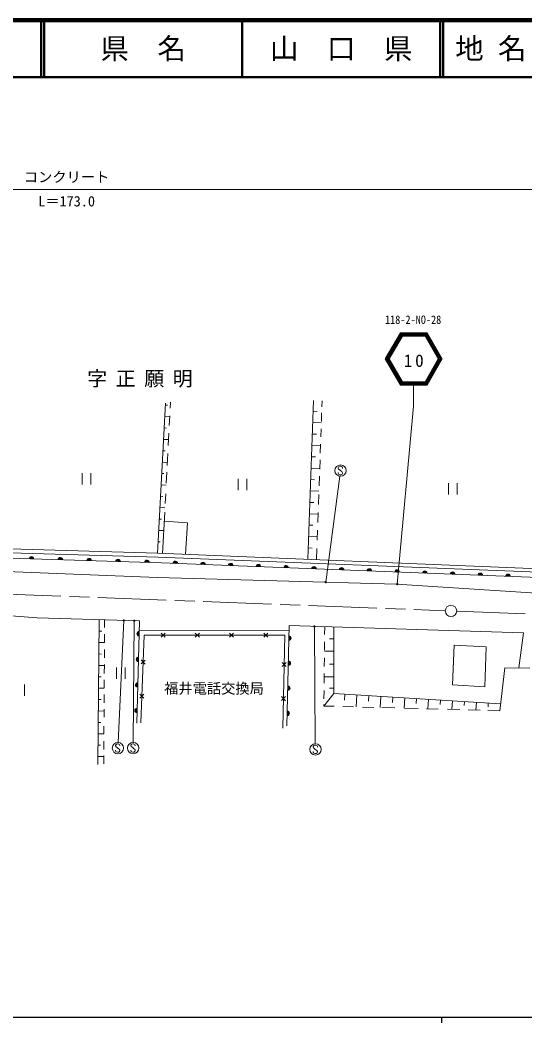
# Model space of a CAD drawing. Units: millimetres, scale not verified. Extents: x 40000 to 680000, y 20000 to 380000.
# Drawn here: x 294021 to 382616, y 204000 to 380000 of the extents above; entities that cross this region are included whole.
import ezdxf
from ezdxf.enums import TextEntityAlignment as Align

# ---------------------------------------------------------------- set-up
doc = ezdxf.new("R2010")
doc.units = ezdxf.units.MM
doc.header["$LTSCALE"] = 1000
doc.linetypes.add('CHAIN', pattern=[18.5, 12, -1.5, 3.5, -1.5])
for name, color, linetype, lineweight in [('M-TTL', 7, 'Continuous', 13), ('M-TTL-BAND', 7, 'Continuous', 25), ('M-TTL-FRAM', 7, 'Continuous', 13), ('M-TTL-LINE', 7, 'Continuous', 50), ('M-TTL-TXT', 7, 'Continuous', 13)]:
    doc.layers.add(name, color=color, linetype=linetype, lineweight=lineweight)
doc.styles.add('ＭＳ ゴシック', font='')
doc.styles.get('ＭＳ ゴシック').set_extended_font_data('MS Gothic')

# ---------------------------------------------------------------- blocks, each defined once
blk = doc.blocks.new('filled_dot')
at = {"color": 0, "linetype": 'Continuous', "lineweight": -2, "const_width": 1.25}
blk.add_lwpolyline([(-0.625, 0, 1), (0.625, 0, 1)], format="xyb", close=True, dxfattribs=at)

msp = doc.modelspace()

# ---------------------------------------------------------------- linework, layer by layer
at = {"layer": 'M-TTL', "color": 2, "lineweight": 140}
msp.add_line((680000, 380000), (40000, 380000), dxfattribs=at)
at = {"layer": 'M-TTL'}
for p, q in [((319537, 312782), (318119, 286447)), ((319516, 312408), (319916, 312387)), ((320420, 312935), (320364, 311867)), ((345536, 313209), (344494, 285364)), ((347015, 313203), (346979, 312141)), ((319409, 310411), (320285, 310364)), ((320293, 310523), (320204, 308825)), ((345467, 311345), (346166, 311319)), ((346942, 311074), (346890, 309556)), ((319301, 308414), (319701, 308392)), ((345392, 309346), (346881, 309290)), ((346845, 308250), (346797, 306833)), ((319194, 306417), (320074, 306369)), ((320133, 307486), (320021, 305362)), ((345317, 307348), (346016, 307321)), ((345242, 305349), (346744, 305293)), ((346754, 305600), (346698, 303967)), ((319086, 304420), (319486, 304398)), ((319945, 303920), (319836, 301850)), ((345167, 303350), (345867, 303324)), ((346660, 302845), (346603, 301187)), ((318979, 302423), (319864, 302375)), ((345092, 301352), (346607, 301295)), ((304934, 298466), (304934, 300466)), ((306434, 300466), (306434, 298466)), ((318871, 300426), (319271, 300404)), ((319773, 300663), (319671, 298722)), ((332310, 297475), (332310, 299475)), ((333810, 299475), (333810, 297475)), ((345018, 299353), (345717, 299327)), ((346560, 299937), (346503, 298278)), ((318764, 298428), (319653, 298381)), ((369226, 296753), (369226, 298753)), ((370726, 298753), (370726, 296753)), ((318656, 296431), (319056, 296410)), ((319574, 296878), (319483, 295154)), ((344943, 297355), (346469, 297297)), ((346450, 296727), (346389, 294964)), ((318549, 294434), (319442, 294386)), ((344868, 295356), (345567, 295330)), ((318441, 292437), (318841, 292416)), ((319403, 293644), (319022, 286410)), ((344793, 293357), (346332, 293300)), ((346341, 293551), (346281, 291800)), ((318334, 290440), (319232, 290392)), ((319319, 292047), (323401, 291790)), ((323401, 291790), (323072, 286243)), ((344718, 291359), (345418, 291333)), ((346235, 290470), (346175, 288714)), ((217547, 288660), (318240, 285731)), ((222354, 289179), (318121, 286447)), ((344644, 289360), (346195, 289302)), ((217436, 287843), (318824, 284740)), ((318626, 288421), (318226, 288443)), ((345268, 287335), (344569, 287362)), ((346126, 287271), (346058, 285299)), ((318121, 286447), (387787, 283586)), ((318240, 285731), (387454, 282990)), ((267790, 284184), (318076, 282162)), ((318824, 284740), (387479, 282063)), ((318076, 282162), (360101, 281023)), ((360101, 281023), (386482, 279300)), ((291729, 275512), (297028, 275066)), ((297028, 275066), (314988, 274550)), ((307911, 274753), (307683, 249347)), ((308858, 274726), (308850, 273398)), ((314988, 274550), (314489, 256595)), ((314940, 272818), (341222, 272844)), ((340851, 256159), (341242, 273723)), ((341242, 273723), (382338, 272472)), ((347482, 273533), (347467, 272164)), ((349106, 273483), (349106, 261830)), ((308343, 272743), (307893, 272747)), ((308843, 272200), (308834, 270767)), ((315225, 256670), (315799, 272040)), ((315799, 272040), (340459, 272078)), ((319483, 271692), (318775, 272398)), ((318776, 271691), (319482, 272399)), ((325483, 271702), (324775, 272408)), ((324776, 271700), (325482, 272409)), ((331483, 271711), (330775, 272417)), ((330776, 271710), (331482, 272418)), ((337483, 271720), (336775, 272426)), ((336776, 271719), (337482, 272427)), ((340459, 272078), (340153, 255753)), ((349106, 271437), (348306, 271437)), ((382338, 272472), (381521, 266302)), ((307875, 270747), (308834, 270739)), ((308826, 269558), (308817, 268068)), ((347453, 270874), (347437, 269427)), ((370194, 270281), (369882, 263364)), ((375837, 270021), (370194, 270281)), ((375603, 263000), (375837, 270021)), ((307857, 268748), (308307, 268744)), ((315990, 267693), (315257, 267013)), ((315964, 266987), (315284, 267720)), ((347423, 268102), (347407, 266566)), ((347435, 269237), (349106, 269237)), ((307839, 266748), (308809, 266739)), ((308810, 266889), (308800, 265304)), ((310960, 264382), (310960, 266382)), ((312460, 266382), (312460, 264382)), ((340002, 266568), (340722, 267262)), ((340015, 267275), (340709, 266555)), ((349106, 266987), (348306, 266987)), ((378184, 258793), (379084, 266344)), ((379084, 266344), (383484, 266269)), ((307821, 264748), (308271, 264744)), ((308793, 264219), (308784, 262832)), ((347393, 265305), (347375, 263640)), ((349106, 264737), (347387, 264737)), ((294771, 263382), (294771, 261382)), ((307803, 262748), (308784, 262739)), ((347361, 262319), (347345, 260851)), ((349106, 262737), (348306, 262737)), ((369882, 263364), (375603, 263000)), ((307785, 260748), (308235, 260744)), ((308777, 261621), (308768, 260187)), ((315767, 261697), (315034, 261017)), ((315740, 260991), (315060, 261724)), ((339890, 260569), (340610, 261263)), ((339903, 261276), (340597, 260556)), ((349106, 261830), (347331, 259618)), ((349106, 261830), (378325, 259982)), ((351034, 261708), (350967, 260647)), ((353130, 261576), (352996, 259467)), ((355226, 261443), (355163, 260454)), ((357321, 261310), (357198, 259355)), ((359417, 261178), (359359, 260262)), ((361513, 261045), (361399, 259242)), ((363609, 260913), (363556, 260069)), ((365705, 260780), (365600, 259130)), ((367800, 260647), (367752, 259877)), ((369896, 260515), (369802, 259018)), ((307767, 258748), (308759, 258739)), ((308761, 259071), (308752, 257673)), ((347334, 259870), (347331, 259618)), ((347331, 259618), (349160, 259570)), ((350643, 259530), (352520, 259480)), ((354125, 259437), (356078, 259385)), ((357531, 259346), (359810, 259285)), ((361483, 259240), (363899, 259175)), ((365354, 259136), (367370, 259083)), ((369012, 259039), (371213, 258980)), ((371992, 260382), (371948, 259685)), ((372668, 258941), (374762, 258885)), ((374088, 260250), (374003, 258905)), ((376088, 258849), (378184, 258793)), ((376144, 259492), (376184, 260117)), ((307749, 256748), (308199, 256744)), ((308742, 256061), (308734, 254764)), ((307731, 254748), (308734, 254739)), ((308726, 253462), (308717, 251973)), ((307713, 252748), (308163, 252744)), ((307695, 250748), (308709, 250739)), ((308711, 250949), (308701, 249454))]:
    msp.add_line(p, q, dxfattribs=at)
for centre, radius, start, end in [((296012, 285438), 400, 358.24737, 178.24737), ((296012, 285438), 400, 358.24737, 178.24737), ((296012, 285438), 350, 358.24737, 178.24737), ((296012, 285438), 300, 358.24737, 178.24737), ((296012, 285438), 250, 358.24737, 178.24737), ((296012, 285438), 200, 358.24737, 178.24737), ((296012, 285438), 150, 358.24737, 178.24737), ((296012, 285438), 100, 358.24737, 178.24737), ((296012, 285438), 50, 358.24737, 178.24737), ((301081, 285283), 400, 358.24737, 178.24737), ((301081, 285283), 400, 358.24737, 178.24737), ((301081, 285283), 350, 358.24737, 178.24737), ((301081, 285283), 300, 358.24737, 178.24737), ((301081, 285283), 250, 358.24737, 178.24737), ((301081, 285283), 200, 358.24737, 178.24737), ((301081, 285283), 150, 358.24737, 178.24737), ((301081, 285283), 100, 358.24737, 178.24737), ((301081, 285283), 50, 358.24737, 178.24737), ((306151, 285128), 400, 358.24737, 178.24737), ((306151, 285128), 400, 358.24737, 178.24737), ((306151, 285128), 350, 358.24737, 178.24737), ((306151, 285128), 300, 358.24737, 178.24737), ((306151, 285128), 250, 358.24737, 178.24737), ((306151, 285128), 200, 358.24737, 178.24737), ((306151, 285128), 150, 358.24737, 178.24737), ((306151, 285128), 100, 358.24737, 178.24737), ((306151, 285128), 50, 358.24737, 178.24737), ((311220, 284973), 400, 358.24737, 178.24737), ((311220, 284973), 400, 358.24737, 178.24737), ((311220, 284973), 350, 358.24737, 178.24737), ((311220, 284973), 300, 358.24737, 178.24737), ((311220, 284973), 250, 358.24737, 178.24737), ((311220, 284973), 200, 358.24737, 178.24737), ((311220, 284973), 150, 358.24737, 178.24737), ((316289, 284818), 400, 358.24737, 178.24737), ((316289, 284818), 400, 358.24737, 178.24737), ((316289, 284818), 350, 358.24737, 178.24737), ((311220, 284973), 100, 358.24737, 178.24737), ((311220, 284973), 50, 358.24737, 178.24737), ((316289, 284818), 300, 358.24737, 178.24737), ((316289, 284818), 250, 358.24737, 178.24737), ((316289, 284818), 200, 358.24737, 178.24737), ((316289, 284818), 150, 358.24737, 178.24737), ((316289, 284818), 100, 358.24737, 178.24737), ((316289, 284818), 50, 358.24737, 178.24737), ((321257, 284645), 400, 357.76688, 177.76688), ((321257, 284645), 400, 357.76688, 177.76688), ((321257, 284645), 350, 357.76688, 177.76688), ((321257, 284645), 300, 357.76688, 177.76688), ((321257, 284645), 250, 357.76688, 177.76688), ((321257, 284645), 200, 357.76688, 177.76688), ((321257, 284645), 150, 357.76688, 177.76688), ((321257, 284645), 100, 357.76688, 177.76688), ((321257, 284645), 50, 357.76688, 177.76688), ((326123, 284456), 400, 357.76688, 177.76688), ((326123, 284456), 400, 357.76688, 177.76688), ((326123, 284456), 350, 357.76688, 177.76688), ((326123, 284456), 300, 357.76688, 177.76688), ((326123, 284456), 250, 357.76688, 177.76688), ((326123, 284456), 200, 357.76688, 177.76688), ((326123, 284456), 150, 357.76688, 177.76688), ((326123, 284456), 100, 357.76688, 177.76688), ((326123, 284456), 50, 357.76688, 177.76688), ((330989, 284266), 400, 357.76688, 177.76688), ((330989, 284266), 400, 357.76688, 177.76688), ((330989, 284266), 350, 357.76688, 177.76688), ((330989, 284266), 300, 357.76688, 177.76688), ((330989, 284266), 250, 357.76688, 177.76688), ((330989, 284266), 200, 357.76688, 177.76688), ((330989, 284266), 150, 357.76688, 177.76688), ((330989, 284266), 100, 357.76688, 177.76688), ((330989, 284266), 50, 357.76688, 177.76688), ((335855, 284076), 400, 357.76688, 177.76688), ((335855, 284076), 400, 357.76688, 177.76688), ((335855, 284076), 350, 357.76688, 177.76688), ((335855, 284076), 300, 357.76688, 177.76688), ((335855, 284076), 250, 357.76688, 177.76688), ((335855, 284076), 200, 357.76688, 177.76688), ((335855, 284076), 150, 357.76688, 177.76688), ((335855, 284076), 100, 357.76688, 177.76688), ((335855, 284076), 50, 357.76688, 177.76688), ((340721, 283886), 400, 357.76688, 177.76688), ((340721, 283886), 400, 357.76688, 177.76688), ((340721, 283886), 350, 357.76688, 177.76688), ((340721, 283886), 300, 357.76688, 177.76688), ((340721, 283886), 250, 357.76688, 177.76688), ((340721, 283886), 200, 357.76688, 177.76688), ((340721, 283886), 150, 357.76688, 177.76688), ((340721, 283886), 100, 357.76688, 177.76688), ((340721, 283886), 50, 357.76688, 177.76688), ((345587, 283697), 400, 357.76688, 177.76688), ((345587, 283697), 400, 357.76688, 177.76688), ((345587, 283697), 350, 357.76688, 177.76688), ((345587, 283697), 300, 357.76688, 177.76688), ((345587, 283697), 250, 357.76688, 177.76688), ((345587, 283697), 200, 357.76688, 177.76688), ((345587, 283697), 150, 357.76688, 177.76688), ((345587, 283697), 100, 357.76688, 177.76688), ((345587, 283697), 50, 357.76688, 177.76688), ((350453, 283507), 400, 357.76688, 177.76688), ((350453, 283507), 400, 357.76688, 177.76688), ((350453, 283507), 350, 357.76688, 177.76688), ((350453, 283507), 300, 357.76688, 177.76688), ((350453, 283507), 250, 357.76688, 177.76688), ((350453, 283507), 200, 357.76688, 177.76688), ((350453, 283507), 150, 357.76688, 177.76688), ((350453, 283507), 100, 357.76688, 177.76688), ((350453, 283507), 50, 357.76688, 177.76688), ((355319, 283317), 400, 357.76688, 177.76688), ((355319, 283317), 400, 357.76688, 177.76688), ((355319, 283317), 350, 357.76688, 177.76688), ((355319, 283317), 300, 357.76688, 177.76688), ((355319, 283317), 250, 357.76688, 177.76688), ((355319, 283317), 200, 357.76688, 177.76688), ((355319, 283317), 150, 357.76688, 177.76688), ((355319, 283317), 100, 357.76688, 177.76688), ((355319, 283317), 50, 357.76688, 177.76688), ((360185, 283127), 400, 357.76688, 177.76688), ((360185, 283127), 400, 357.76688, 177.76688), ((360185, 283127), 350, 357.76688, 177.76688), ((360185, 283127), 300, 357.76688, 177.76688), ((360185, 283127), 250, 357.76688, 177.76688), ((360185, 283127), 200, 357.76688, 177.76688), ((360185, 283127), 150, 357.76688, 177.76688), ((360185, 283127), 100, 357.76688, 177.76688), ((360185, 283127), 50, 357.76688, 177.76688), ((365051, 282938), 400, 357.76688, 177.76688), ((365051, 282938), 400, 357.76688, 177.76688), ((365051, 282938), 350, 357.76688, 177.76688), ((365051, 282938), 300, 357.76688, 177.76688), ((365051, 282938), 250, 357.76688, 177.76688), ((365051, 282938), 200, 357.76688, 177.76688), ((365051, 282938), 150, 357.76688, 177.76688), ((365051, 282938), 100, 357.76688, 177.76688), ((365051, 282938), 50, 357.76688, 177.76688), ((369917, 282748), 400, 357.76688, 177.76688), ((369917, 282748), 400, 357.76688, 177.76688), ((369917, 282748), 350, 357.76688, 177.76688), ((369917, 282748), 300, 357.76688, 177.76688), ((369917, 282748), 250, 357.76688, 177.76688), ((369917, 282748), 200, 357.76688, 177.76688), ((369917, 282748), 150, 357.76688, 177.76688), ((369917, 282748), 100, 357.76688, 177.76688), ((369917, 282748), 50, 357.76688, 177.76688), ((374783, 282558), 400, 357.76688, 177.76688), ((374783, 282558), 400, 357.76688, 177.76688), ((374783, 282558), 350, 357.76688, 177.76688), ((374783, 282558), 300, 357.76688, 177.76688), ((374783, 282558), 250, 357.76688, 177.76688), ((374783, 282558), 200, 357.76688, 177.76688), ((374783, 282558), 150, 357.76688, 177.76688), ((374783, 282558), 100, 357.76688, 177.76688), ((374783, 282558), 50, 357.76688, 177.76688), ((379649, 282368), 400, 357.76688, 177.76688), ((379649, 282368), 400, 357.76688, 177.76688), ((379649, 282368), 350, 357.76688, 177.76688), ((379649, 282368), 300, 357.76688, 177.76688), ((379649, 282368), 250, 357.76688, 177.76688), ((379649, 282368), 200, 357.76688, 177.76688), ((379649, 282368), 150, 357.76688, 177.76688), ((379649, 282368), 100, 357.76688, 177.76688), ((379649, 282368), 50, 357.76688, 177.76688), ((314926, 272305), 400, 88.40886, 268.40886), ((314926, 272305), 400, 88.40886, 268.40886), ((314926, 272305), 350, 88.40886, 268.40886), ((314926, 272305), 300, 88.40886, 268.40886), ((314926, 272305), 250, 88.40886, 268.40886), ((314926, 272305), 200, 88.40886, 268.40886), ((314926, 272305), 150, 88.40886, 268.40886), ((314926, 272305), 100, 88.40886, 268.40886), ((314926, 272305), 50, 88.40886, 268.40886), ((341193, 271527), 400, 268.72466, 88.72466), ((341193, 271527), 400, 268.72466, 88.72466), ((341193, 271527), 350, 268.72466, 88.72466), ((341193, 271527), 300, 268.72466, 88.72466), ((341193, 271527), 250, 268.72466, 88.72466), ((341193, 271527), 200, 268.72466, 88.72466), ((341193, 271527), 150, 268.72466, 88.72466), ((341193, 271527), 100, 268.72466, 88.72466), ((341193, 271527), 50, 268.72466, 88.72466), ((314801, 267817), 400, 88.40886, 268.40886), ((314801, 267817), 400, 88.40886, 268.40886), ((314801, 267817), 350, 88.40886, 268.40886), ((314801, 267817), 300, 88.40886, 268.40886), ((314801, 267817), 250, 88.40886, 268.40886), ((314801, 267817), 200, 88.40886, 268.40886), ((314801, 267817), 150, 88.40886, 268.40886), ((314801, 267817), 100, 88.40886, 268.40886), ((314801, 267817), 50, 88.40886, 268.40886), ((341095, 267136), 400, 268.72466, 88.72466), ((341095, 267136), 400, 268.72466, 88.72466), ((341095, 267136), 350, 268.72466, 88.72466), ((341095, 267136), 300, 268.72466, 88.72466), ((341095, 267136), 250, 268.72466, 88.72466), ((341095, 267136), 200, 268.72466, 88.72466), ((341095, 267136), 150, 268.72466, 88.72466), ((341095, 267136), 100, 268.72466, 88.72466), ((341095, 267136), 50, 268.72466, 88.72466), ((314676, 263328), 400, 88.40886, 268.40886), ((314676, 263328), 400, 88.40886, 268.40886), ((314676, 263328), 350, 88.40886, 268.40886), ((314676, 263328), 300, 88.40886, 268.40886), ((314676, 263328), 250, 88.40886, 268.40886), ((314676, 263328), 200, 88.40886, 268.40886), ((314676, 263328), 150, 88.40886, 268.40886), ((314676, 263328), 100, 88.40886, 268.40886), ((314676, 263328), 50, 88.40886, 268.40886), ((340997, 262745), 400, 268.72466, 88.72466), ((340997, 262745), 400, 268.72466, 88.72466), ((340997, 262745), 350, 268.72466, 88.72466), ((340997, 262745), 300, 268.72466, 88.72466), ((340997, 262745), 250, 268.72466, 88.72466), ((340997, 262745), 200, 268.72466, 88.72466), ((340997, 262745), 150, 268.72466, 88.72466), ((340997, 262745), 100, 268.72466, 88.72466), ((340997, 262745), 50, 268.72466, 88.72466), ((314552, 258839), 400, 88.40886, 268.40886), ((314552, 258839), 400, 88.40886, 268.40886), ((314552, 258839), 350, 88.40886, 268.40886), ((314552, 258839), 300, 88.40886, 268.40886), ((314552, 258839), 250, 88.40886, 268.40886), ((314552, 258839), 200, 88.40886, 268.40886), ((314552, 258839), 150, 88.40886, 268.40886), ((314552, 258839), 100, 88.40886, 268.40886), ((314552, 258839), 50, 88.40886, 268.40886), ((340900, 258354), 400, 268.72466, 88.72466), ((340900, 258354), 400, 268.72466, 88.72466), ((340900, 258354), 350, 268.72466, 88.72466), ((340900, 258354), 300, 268.72466, 88.72466), ((340900, 258354), 250, 268.72466, 88.72466), ((340900, 258354), 200, 268.72466, 88.72466), ((340900, 258354), 150, 268.72466, 88.72466), ((340900, 258354), 100, 268.72466, 88.72466), ((340900, 258354), 50, 268.72466, 88.72466)]:
    msp.add_arc(centre, radius, start, end, dxfattribs=at)
at = {"layer": 'M-TTL-BAND'}
for p, q in [((40000, 205000), (579000, 205000)), ((368000, 205000), (368000, 204000))]:
    msp.add_line(p, q, dxfattribs=at)
at = {"layer": 'M-TTL-FRAM'}
for p, q in [((217436, 350239), (386948, 350239)), ((360761, 325138), (358105, 320538)), ((360847, 324988), (358278, 320538)), ((360934, 324838), (358451, 320538)), ((361020, 324688), (358624, 320538)), ((361107, 324538), (358798, 320538)), ((360761, 325138), (365453, 325138)), ((360847, 324988), (365367, 324988)), ((360934, 324838), (365280, 324838)), ((361020, 324688), (365194, 324688)), ((361107, 324538), (365107, 324538)), ((365107, 324538), (367416, 320538)), ((365194, 324688), (367590, 320538)), ((365280, 324838), (367763, 320538)), ((365367, 324988), (367936, 320538)), ((365453, 325138), (368109, 320538)), ((360761, 315938), (358105, 320538)), ((360847, 316088), (358278, 320538)), ((360934, 316238), (358451, 320538)), ((361020, 316388), (358624, 320538)), ((361107, 316538), (358798, 320538)), ((365107, 316538), (367416, 320538)), ((365194, 316388), (367590, 320538)), ((365280, 316238), (367763, 320538)), ((365367, 316088), (367936, 320538)), ((365453, 315938), (368109, 320538)), ((365453, 315938), (360761, 315938)), ((365367, 316088), (360847, 316088)), ((365280, 316238), (360934, 316238)), ((365194, 316388), (361020, 316388)), ((365107, 316538), (361107, 316538)), ((363058, 315938), (363058, 312239)), ((360201, 281016), (363058, 312239)), ((349980, 301630), (349856, 301446)), ((349856, 301446), (349859, 301314)), ((349859, 301314), (349922, 301185)), ((349922, 301185), (350177, 301004)), ((350172, 301696), (349980, 301630)), ((350293, 301694), (350172, 301696)), ((350177, 301004), (350306, 300872)), ((350543, 301575), (350293, 301694)), ((350606, 301443), (350543, 301575)), ((350606, 301314), (350606, 301443)), ((347659, 281360), (350131, 299942)), ((349859, 300466), (349856, 300588)), ((349898, 300364), (349859, 300466)), ((349982, 300253), (349898, 300364)), ((350169, 300193), (349982, 300253)), ((350304, 300193), (350169, 300193)), ((350404, 300222), (350304, 300193)), ((350306, 300872), (350485, 300756)), ((350546, 300314), (350404, 300222)), ((350485, 300756), (350612, 300556)), ((350606, 300445), (350546, 300314)), ((350612, 300556), (350606, 300445)), ((312224, 274629), (311247, 253231)), ((314061, 274576), (313884, 253240)), ((345674, 273588), (345815, 253003)), ((310918, 252929), (310794, 252745)), ((310794, 252745), (310797, 252613)), ((310797, 251765), (310794, 251886)), ((310797, 252613), (310860, 252484)), ((310836, 251662), (310797, 251765)), ((310860, 252484), (311115, 252302)), ((311110, 252995), (310918, 252929)), ((311231, 252992), (311110, 252995)), ((311115, 252302), (311244, 252171)), ((311481, 252874), (311231, 252992)), ((311244, 252171), (311423, 252055)), ((311423, 252055), (311550, 251855)), ((311545, 252742), (311481, 252874)), ((311545, 251744), (311484, 251612)), ((311545, 252613), (311545, 252742)), ((311550, 251855), (311545, 251744)), ((313592, 252937), (313469, 252753)), ((313469, 252753), (313471, 252621)), ((313471, 251773), (313469, 251894)), ((313471, 252621), (313535, 252492)), ((313511, 251670), (313471, 251773)), ((313535, 252492), (313790, 252310)), ((313785, 253003), (313592, 252937)), ((313906, 253000), (313785, 253003)), ((313790, 252310), (313919, 252179)), ((314156, 252882), (313906, 253000)), ((313919, 252179), (314098, 252063)), ((314098, 252063), (314224, 251863)), ((314219, 252750), (314156, 252882)), ((314219, 251752), (314159, 251620)), ((314219, 252621), (314219, 252750)), ((314224, 251863), (314219, 251752)), ((345574, 252701), (345450, 252517)), ((345450, 252517), (345453, 252385)), ((345453, 252385), (345516, 252256)), ((345516, 252256), (345771, 252074)), ((345766, 252767), (345574, 252701)), ((345887, 252764), (345766, 252767)), ((345771, 252074), (345900, 251943)), ((346137, 252646), (345887, 252764)), ((345900, 251943), (346079, 251827)), ((346079, 251827), (346206, 251627)), ((346201, 252514), (346137, 252646)), ((346201, 252385), (346201, 252514)), ((310920, 251552), (310836, 251662)), ((311107, 251491), (310920, 251552)), ((311242, 251491), (311107, 251491)), ((311342, 251520), (311242, 251491)), ((311484, 251612), (311342, 251520)), ((313595, 251560), (313511, 251670)), ((313782, 251499), (313595, 251560)), ((313916, 251499), (313782, 251499)), ((314016, 251528), (313916, 251499)), ((314159, 251620), (314016, 251528)), ((345453, 251537), (345450, 251658)), ((345492, 251434), (345453, 251537)), ((345577, 251324), (345492, 251434)), ((345763, 251263), (345577, 251324)), ((345898, 251263), (345763, 251263)), ((345998, 251292), (345898, 251263)), ((346140, 251384), (345998, 251292)), ((346201, 251516), (346140, 251384)), ((346206, 251627), (346201, 251516))]:
    msp.add_line(p, q, dxfattribs=at)
for centre in [(350263, 300933), (311201, 252232), (313876, 252240), (345857, 252004)]:
    msp.add_circle(centre, 1000, dxfattribs=at)
at = {"layer": 'M-TTL-LINE'}
for p, q in [((297750, 380000), (297750, 370000)), ((298250, 380000), (298250, 370000)), ((333000, 380000), (333000, 370000)), ((367750, 380000), (367750, 370000)), ((368250, 380000), (368250, 370000)), ((40000, 370000), (680000, 370000))]:
    msp.add_line(p, q, dxfattribs=at)
at = {"layer": 'M-TTL-LINE', "color": 2, "linetype": 'CHAIN', "lineweight": 13}
for p, q in [((270709, 280070), (368638, 276343)), ((370637, 276266), (468559, 272362))]:
    msp.add_line(p, q, dxfattribs=at)
at = {"layer": 'M-TTL-TXT', "color": 3}
msp.add_circle((369637, 276305), 1000, dxfattribs=at)

# ---------------------------------------------------------------- block references
at = {"layer": 'M-TTL-FRAM', "xscale": 160, "yscale": 160}
for p, rotation in [((347659, 281360), 82.4), ((360201, 281016), 84.8), ((312224, 274629), 267.4), ((314061, 274576), 269.5), ((345674, 273588), 270.4)]:
    msp.add_blockref('filled_dot', p, dxfattribs=dict(at, rotation=rotation))

# ---------------------------------------------------------------- texts
at = {"layer": 'M-TTL', "style": 'ＭＳ ゴシック'}
msp.add_text('福井電話交換局', height=1833, dxfattribs=at).set_placement((319308, 261239), align=Align.BOTTOM_LEFT)
at = {"layer": 'M-TTL', "insert": (305808, 315489), "char_height": 2566, "attachment_point": 7, "style": 'ＭＳ ゴシック'}
msp.add_mtext('\\T1.43;字正願明', dxfattribs=at)
at = {"layer": 'M-TTL-FRAM', "style": 'ＭＳ ゴシック'}
for s, p in [('コンクリート', (294692, 350989)), ('L＝173.0', (297192, 346739))]:
    msp.add_text(s, height=1833, dxfattribs=at).set_placement(p, align=Align.BOTTOM_LEFT)
at = {"layer": 'M-TTL-FRAM', "style": 'ＭＳ ゴシック', "width": 0.9}
msp.add_text('118-2-NO-28', height=1466, dxfattribs=at).set_placement((358058, 326239), align=Align.BOTTOM_LEFT)
at = {"layer": 'M-TTL-FRAM', "insert": (361357, 319088), "char_height": 2199, "attachment_point": 7, "style": 'ＭＳ ゴシック'}
msp.add_mtext('\\T1.33;10', dxfattribs=at)
at = {"layer": 'M-TTL-TXT', "style": 'ＭＳ ゴシック'}
for s, p in [('県\u3000名', (315625, 375000)), ('山\u3000口\u3000県', (350375, 375000))]:
    msp.add_text(s, height=3666, dxfattribs=at).set_placement(p, align=Align.MIDDLE_CENTER)
msp.add_text('地 名', height=3666, dxfattribs=at).set_placement((370380, 375000), align=Align.MIDDLE_LEFT)

doc.saveas('drawing.dxf')
